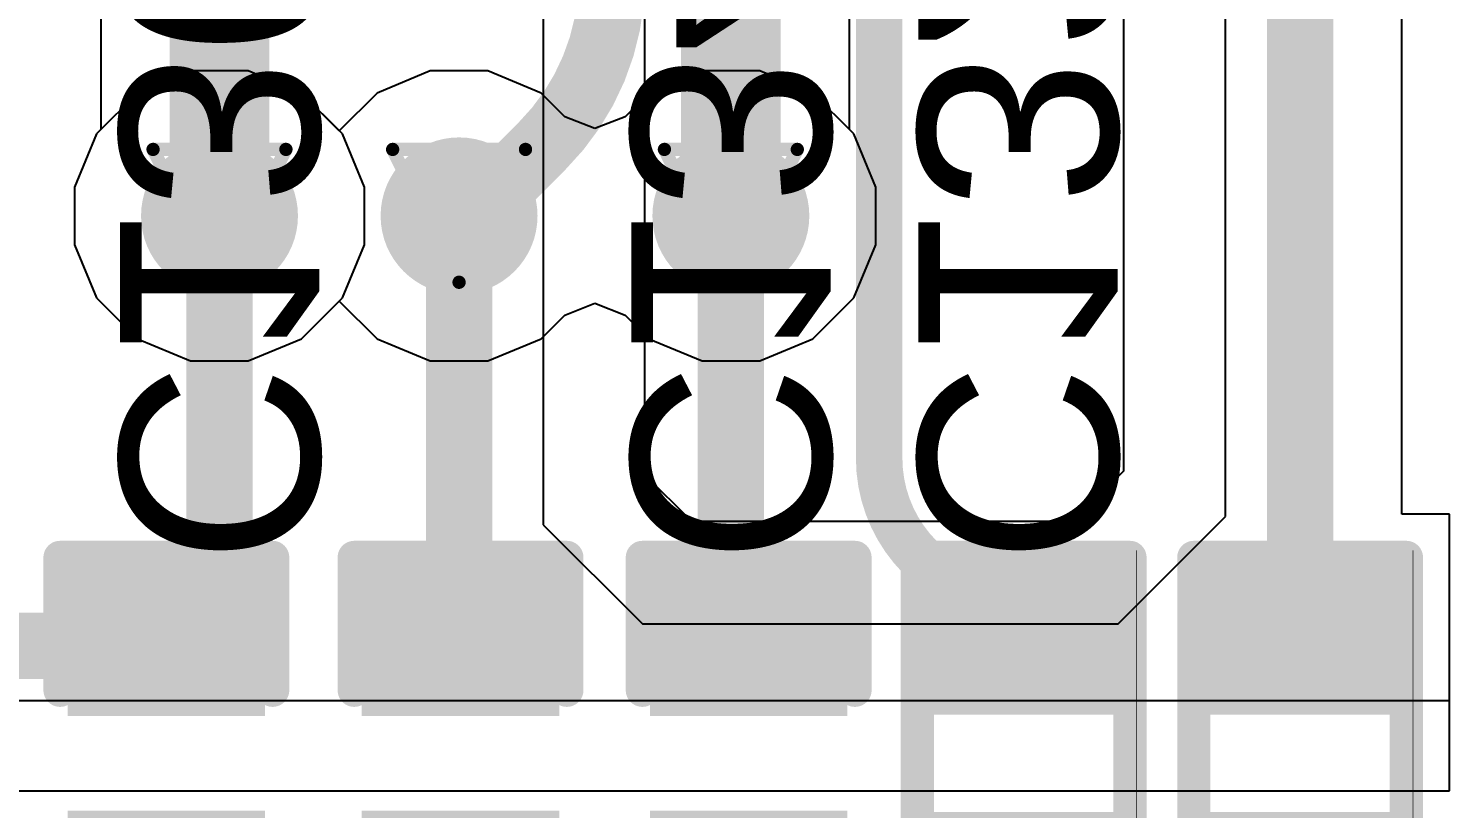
# Model space of a CAD drawing. Header units: inches. Extents: x 0 to 12.2, y 0 to 7.
# Drawn here: x 2.8052 to 3.0191, y 1.2758 to 1.3932 of the extents above; entities that cross this region are included whole.
import ezdxf

# ---------------------------------------------------------------- set-up
doc = ezdxf.new("R2010")
doc.units = ezdxf.units.IN
doc.header["$MEASUREMENT"] = 0
for name, color, linetype in [('Bottom Layer', 5, 'Continuous'), ('Bottom Overlay', 54, 'Continuous'), ('Drill Drawing', 1, 'Continuous'), ('Layer 1', 16, 'Continuous'), ('Layer 2', 76, 'Continuous'), ('Top Layer', 1, 'Continuous'), ('Top Overlay', 2, 'Continuous'), ('Top Paste', 8, 'Continuous'), ('Top Solder', 216, 'Continuous'), ('Via Holes', 16, 'Continuous')]:
    doc.layers.add(name, color=color, linetype=linetype)
doc.styles.add('Arial', font='', dxfattribs={"height": 0.2})
doc.styles.get('Arial').set_extended_font_data('Arial')

# ---------------------------------------------------------------- blocks, each defined once
blk = doc.blocks.new('R___0402_73')
at = {"layer": 'Top Layer'}
for points in [[(-0.0275, -0.0125), (-0.0275, 0.0125), (-0.0095, 0.0125), (-0.0095, -0.0125)], [(0.0095, -0.0125), (0.0095, 0.0125), (0.0275, 0.0125), (0.0275, -0.0125)]]:
    blk.add_hatch(color=1, dxfattribs=at).paths.add_polyline_path(points)
at = {"layer": 'Top Paste'}
for points in [[(-0.0275, -0.0125), (-0.0275, 0.0125), (-0.0095, 0.0125), (-0.0095, -0.0125)], [(0.0095, -0.0125), (0.0095, 0.0125), (0.0275, 0.0125), (0.0275, -0.0125)]]:
    blk.add_hatch(color=8, dxfattribs=at).paths.add_polyline_path(points)
at = {"layer": 'Top Solder'}
for points in [[(-0.02967, -0.01467), (-0.02967, 0.01467), (-0.00733, 0.01467), (-0.00733, -0.01467)], [(0.00733, -0.01467), (0.00733, 0.01467), (0.02967, 0.01467), (0.02967, -0.01467)]]:
    blk.add_hatch(color=216, dxfattribs=at).paths.add_polyline_path(points)
at = {"layer": 'Top Overlay'}
for points in [[(0.031, 0.016, 0.005, 0.005, 0), (-0.031, 0.016, 0.005, 0.005, 0)], [(-0.031, 0.016, 0.005, 0.005, 0), (-0.031, -0.016, 0.005, 0.005, 0)], [(0.031, 0.016, 0.005, 0.005, 0), (0.031, -0.016, 0.005, 0.005, 0)], [(-0.031, -0.016, 0.005, 0.005, 0), (0.031, -0.016, 0.005, 0.005, 0)], [(-0.032, -0.017, 0.000127, 0.000127, 0), (0.032, -0.017, 0.000127, 0.000127, 0)]]:
    blk.add_lwpolyline(points, format="xyseb", dxfattribs=at)
for points in [[(-0.03225, 0.016, 0.0025, 0.0025, 1), (-0.02975, 0.016, 0.0025, 0.0025, 1)], [(-0.03225, 0.016, 0.0025, 0.0025, 1), (-0.02975, 0.016, 0.0025, 0.0025, 1)], [(0.02975, 0.016, 0.0025, 0.0025, 1), (0.03225, 0.016, 0.0025, 0.0025, 1)], [(0.02975, 0.016, 0.0025, 0.0025, 1), (0.03225, 0.016, 0.0025, 0.0025, 1)], [(-0.03225, -0.016, 0.0025, 0.0025, 1), (-0.02975, -0.016, 0.0025, 0.0025, 1)], [(-0.03225, -0.016, 0.0025, 0.0025, 1), (-0.02975, -0.016, 0.0025, 0.0025, 1)], [(0.02975, -0.016, 0.0025, 0.0025, 1), (0.03225, -0.016, 0.0025, 0.0025, 1)], [(0.02975, -0.016, 0.0025, 0.0025, 1), (0.03225, -0.016, 0.0025, 0.0025, 1)], [(-0.03203, -0.017, 0.0000635, 0.0000635, 1), (-0.03197, -0.017, 0.0000635, 0.0000635, 1)], [(0.03197, -0.017, 0.0000635, 0.0000635, 1), (0.03203, -0.017, 0.0000635, 0.0000635, 1)]]:
    blk.add_lwpolyline(points, format="xyseb", close=True, dxfattribs=at)
blk = doc.blocks.new('R___0402_74')
at = {"layer": 'Top Layer'}
for points in [[(-0.0275, -0.0125), (-0.0275, 0.0125), (-0.0095, 0.0125), (-0.0095, -0.0125)], [(0.0095, -0.0125), (0.0095, 0.0125), (0.0275, 0.0125), (0.0275, -0.0125)]]:
    blk.add_hatch(color=1, dxfattribs=at).paths.add_polyline_path(points)
at = {"layer": 'Top Paste'}
for points in [[(-0.0275, -0.0125), (-0.0275, 0.0125), (-0.0095, 0.0125), (-0.0095, -0.0125)], [(0.0095, -0.0125), (0.0095, 0.0125), (0.0275, 0.0125), (0.0275, -0.0125)]]:
    blk.add_hatch(color=8, dxfattribs=at).paths.add_polyline_path(points)
at = {"layer": 'Top Solder'}
for points in [[(-0.02967, -0.01467), (-0.02967, 0.01467), (-0.00733, 0.01467), (-0.00733, -0.01467)], [(0.00733, -0.01467), (0.00733, 0.01467), (0.02967, 0.01467), (0.02967, -0.01467)]]:
    blk.add_hatch(color=216, dxfattribs=at).paths.add_polyline_path(points)
at = {"layer": 'Top Overlay'}
for points in [[(-0.031, 0.016, 0.005, 0.005, 0), (0.031, 0.016, 0.005, 0.005, 0)], [(-0.031, 0.016, 0.005, 0.005, 0), (-0.031, -0.016, 0.005, 0.005, 0)], [(0.031, 0.016, 0.005, 0.005, 0), (0.031, -0.016, 0.005, 0.005, 0)], [(0.031, -0.016, 0.005, 0.005, 0), (-0.031, -0.016, 0.005, 0.005, 0)], [(-0.032, -0.017, 0.000127, 0.000127, 0), (0.032, -0.017, 0.000127, 0.000127, 0)]]:
    blk.add_lwpolyline(points, format="xyseb", dxfattribs=at)
for points in [[(-0.03225, 0.016, 0.0025, 0.0025, 1), (-0.02975, 0.016, 0.0025, 0.0025, 1)], [(-0.03225, 0.016, 0.0025, 0.0025, 1), (-0.02975, 0.016, 0.0025, 0.0025, 1)], [(0.02975, 0.016, 0.0025, 0.0025, 1), (0.03225, 0.016, 0.0025, 0.0025, 1)], [(0.02975, 0.016, 0.0025, 0.0025, 1), (0.03225, 0.016, 0.0025, 0.0025, 1)], [(-0.03225, -0.016, 0.0025, 0.0025, 1), (-0.02975, -0.016, 0.0025, 0.0025, 1)], [(-0.03225, -0.016, 0.0025, 0.0025, 1), (-0.02975, -0.016, 0.0025, 0.0025, 1)], [(0.02975, -0.016, 0.0025, 0.0025, 1), (0.03225, -0.016, 0.0025, 0.0025, 1)], [(0.02975, -0.016, 0.0025, 0.0025, 1), (0.03225, -0.016, 0.0025, 0.0025, 1)], [(-0.03203, -0.017, 0.0000635, 0.0000635, 1), (-0.03197, -0.017, 0.0000635, 0.0000635, 1)], [(0.03197, -0.017, 0.0000635, 0.0000635, 1), (0.03203, -0.017, 0.0000635, 0.0000635, 1)]]:
    blk.add_lwpolyline(points, format="xyseb", close=True, dxfattribs=at)
blk = doc.blocks.new('C___0402_220')
at = {"layer": 'Top Layer'}
for points in [[(-0.0275, -0.0125), (-0.0275, 0.0125), (-0.0095, 0.0125), (-0.0095, -0.0125)], [(0.0095, -0.0125), (0.0095, 0.0125), (0.0275, 0.0125), (0.0275, -0.0125)]]:
    blk.add_hatch(color=1, dxfattribs=at).paths.add_polyline_path(points)
at = {"layer": 'Top Paste'}
for points in [[(-0.0275, -0.0125), (-0.0275, 0.0125), (-0.0095, 0.0125), (-0.0095, -0.0125)], [(0.0095, -0.0125), (0.0095, 0.0125), (0.0275, 0.0125), (0.0275, -0.0125)]]:
    blk.add_hatch(color=8, dxfattribs=at).paths.add_polyline_path(points)
at = {"layer": 'Top Solder'}
for points in [[(-0.02986, -0.01486), (-0.02986, 0.01486), (-0.00714, 0.01486), (-0.00714, -0.01486)], [(0.00714, -0.01486), (0.00714, 0.01486), (0.02986, 0.01486), (0.02986, -0.01486)]]:
    blk.add_hatch(color=216, dxfattribs=at).paths.add_polyline_path(points)
at = {"layer": 'Top Overlay'}
for points in [[(-0.031, 0.016, 0.005, 0.005, 0), (-0.011, 0.016, 0.005, 0.005, 0)], [(-0.031, 0.016, 0.005, 0.005, 0), (-0.031, -0.016, 0.005, 0.005, 0)], [(0.011, 0.016, 0.005, 0.005, 0), (0.031, 0.016, 0.005, 0.005, 0)], [(0.031, 0.016, 0.005, 0.005, 0), (0.031, -0.016, 0.005, 0.005, 0)], [(-0.031, -0.016, 0.005, 0.005, 0), (-0.011, -0.016, 0.005, 0.005, 0)], [(0.011, -0.016, 0.005, 0.005, 0), (0.031, -0.016, 0.005, 0.005, 0)]]:
    blk.add_lwpolyline(points, format="xyseb", dxfattribs=at)
for points in [[(-0.03225, 0.016, 0.0025, 0.0025, 1), (-0.02975, 0.016, 0.0025, 0.0025, 1)], [(-0.03225, 0.016, 0.0025, 0.0025, 1), (-0.02975, 0.016, 0.0025, 0.0025, 1)], [(-0.01225, 0.016, 0.0025, 0.0025, 1), (-0.00975, 0.016, 0.0025, 0.0025, 1)], [(0.00975, 0.016, 0.0025, 0.0025, 1), (0.01225, 0.016, 0.0025, 0.0025, 1)], [(0.02975, 0.016, 0.0025, 0.0025, 1), (0.03225, 0.016, 0.0025, 0.0025, 1)], [(0.02975, 0.016, 0.0025, 0.0025, 1), (0.03225, 0.016, 0.0025, 0.0025, 1)], [(-0.03225, -0.016, 0.0025, 0.0025, 1), (-0.02975, -0.016, 0.0025, 0.0025, 1)], [(-0.03225, -0.016, 0.0025, 0.0025, 1), (-0.02975, -0.016, 0.0025, 0.0025, 1)], [(-0.01225, -0.016, 0.0025, 0.0025, 1), (-0.00975, -0.016, 0.0025, 0.0025, 1)], [(0.00975, -0.016, 0.0025, 0.0025, 1), (0.01225, -0.016, 0.0025, 0.0025, 1)], [(0.02975, -0.016, 0.0025, 0.0025, 1), (0.03225, -0.016, 0.0025, 0.0025, 1)], [(0.02975, -0.016, 0.0025, 0.0025, 1), (0.03225, -0.016, 0.0025, 0.0025, 1)]]:
    blk.add_lwpolyline(points, format="xyseb", close=True, dxfattribs=at)
blk = doc.blocks.new('C___0402_223')
at = {"layer": 'Top Layer'}
for points in [[(-0.0275, -0.0125), (-0.0275, 0.0125), (-0.0095, 0.0125), (-0.0095, -0.0125)], [(0.0095, -0.0125), (0.0095, 0.0125), (0.0275, 0.0125), (0.0275, -0.0125)]]:
    blk.add_hatch(color=1, dxfattribs=at).paths.add_polyline_path(points)
at = {"layer": 'Top Paste'}
for points in [[(-0.0275, -0.0125), (-0.0275, 0.0125), (-0.0095, 0.0125), (-0.0095, -0.0125)], [(0.0095, -0.0125), (0.0095, 0.0125), (0.0275, 0.0125), (0.0275, -0.0125)]]:
    blk.add_hatch(color=8, dxfattribs=at).paths.add_polyline_path(points)
at = {"layer": 'Top Solder'}
for points in [[(-0.02986, -0.01486), (-0.02986, 0.01486), (-0.00714, 0.01486), (-0.00714, -0.01486)], [(0.00714, -0.01486), (0.00714, 0.01486), (0.02986, 0.01486), (0.02986, -0.01486)]]:
    blk.add_hatch(color=216, dxfattribs=at).paths.add_polyline_path(points)
at = {"layer": 'Top Overlay'}
for points in [[(-0.031, 0.016, 0.005, 0.005, 0), (-0.031, -0.016, 0.005, 0.005, 0)], [(-0.031, 0.016, 0.005, 0.005, 0), (-0.011, 0.016, 0.005, 0.005, 0)], [(0.031, 0.016, 0.005, 0.005, 0), (0.011, 0.016, 0.005, 0.005, 0)], [(0.031, 0.016, 0.005, 0.005, 0), (0.031, -0.016, 0.005, 0.005, 0)], [(-0.011, -0.016, 0.005, 0.005, 0), (-0.031, -0.016, 0.005, 0.005, 0)], [(0.031, -0.016, 0.005, 0.005, 0), (0.011, -0.016, 0.005, 0.005, 0)]]:
    blk.add_lwpolyline(points, format="xyseb", dxfattribs=at)
for points in [[(-0.03225, 0.016, 0.0025, 0.0025, 1), (-0.02975, 0.016, 0.0025, 0.0025, 1)], [(-0.03225, 0.016, 0.0025, 0.0025, 1), (-0.02975, 0.016, 0.0025, 0.0025, 1)], [(-0.01225, 0.016, 0.0025, 0.0025, 1), (-0.00975, 0.016, 0.0025, 0.0025, 1)], [(0.00975, 0.016, 0.0025, 0.0025, 1), (0.01225, 0.016, 0.0025, 0.0025, 1)], [(0.02975, 0.016, 0.0025, 0.0025, 1), (0.03225, 0.016, 0.0025, 0.0025, 1)], [(0.02975, 0.016, 0.0025, 0.0025, 1), (0.03225, 0.016, 0.0025, 0.0025, 1)], [(-0.03225, -0.016, 0.0025, 0.0025, 1), (-0.02975, -0.016, 0.0025, 0.0025, 1)], [(-0.03225, -0.016, 0.0025, 0.0025, 1), (-0.02975, -0.016, 0.0025, 0.0025, 1)], [(-0.01225, -0.016, 0.0025, 0.0025, 1), (-0.00975, -0.016, 0.0025, 0.0025, 1)], [(0.00975, -0.016, 0.0025, 0.0025, 1), (0.01225, -0.016, 0.0025, 0.0025, 1)], [(0.02975, -0.016, 0.0025, 0.0025, 1), (0.03225, -0.016, 0.0025, 0.0025, 1)], [(0.02975, -0.016, 0.0025, 0.0025, 1), (0.03225, -0.016, 0.0025, 0.0025, 1)]]:
    blk.add_lwpolyline(points, format="xyseb", close=True, dxfattribs=at)
blk = doc.blocks.new('C___0402_242')
at = {"layer": 'Top Layer'}
for points in [[(-0.0275, -0.0125), (-0.0275, 0.0125), (-0.0095, 0.0125), (-0.0095, -0.0125)], [(0.0095, -0.0125), (0.0095, 0.0125), (0.0275, 0.0125), (0.0275, -0.0125)]]:
    blk.add_hatch(color=1, dxfattribs=at).paths.add_polyline_path(points)
at = {"layer": 'Top Paste'}
for points in [[(-0.0275, -0.0125), (-0.0275, 0.0125), (-0.0095, 0.0125), (-0.0095, -0.0125)], [(0.0095, -0.0125), (0.0095, 0.0125), (0.0275, 0.0125), (0.0275, -0.0125)]]:
    blk.add_hatch(color=8, dxfattribs=at).paths.add_polyline_path(points)
at = {"layer": 'Top Solder'}
for points in [[(-0.02986, -0.01486), (-0.02986, 0.01486), (-0.00714, 0.01486), (-0.00714, -0.01486)], [(0.00714, -0.01486), (0.00714, 0.01486), (0.02986, 0.01486), (0.02986, -0.01486)]]:
    blk.add_hatch(color=216, dxfattribs=at).paths.add_polyline_path(points)
at = {"layer": 'Top Overlay'}
for points in [[(-0.031, 0.016, 0.005, 0.005, 0), (-0.031, -0.016, 0.005, 0.005, 0)], [(-0.031, 0.016, 0.005, 0.005, 0), (-0.011, 0.016, 0.005, 0.005, 0)], [(0.011, 0.016, 0.005, 0.005, 0), (0.031, 0.016, 0.005, 0.005, 0)], [(0.031, 0.016, 0.005, 0.005, 0), (0.031, -0.016, 0.005, 0.005, 0)], [(-0.031, -0.016, 0.005, 0.005, 0), (-0.011, -0.016, 0.005, 0.005, 0)], [(0.031, -0.016, 0.005, 0.005, 0), (0.011, -0.016, 0.005, 0.005, 0)]]:
    blk.add_lwpolyline(points, format="xyseb", dxfattribs=at)
for points in [[(-0.03225, 0.016, 0.0025, 0.0025, 1), (-0.02975, 0.016, 0.0025, 0.0025, 1)], [(-0.03225, 0.016, 0.0025, 0.0025, 1), (-0.02975, 0.016, 0.0025, 0.0025, 1)], [(-0.01225, 0.016, 0.0025, 0.0025, 1), (-0.00975, 0.016, 0.0025, 0.0025, 1)], [(0.00975, 0.016, 0.0025, 0.0025, 1), (0.01225, 0.016, 0.0025, 0.0025, 1)], [(0.02975, 0.016, 0.0025, 0.0025, 1), (0.03225, 0.016, 0.0025, 0.0025, 1)], [(0.02975, 0.016, 0.0025, 0.0025, 1), (0.03225, 0.016, 0.0025, 0.0025, 1)], [(-0.03225, -0.016, 0.0025, 0.0025, 1), (-0.02975, -0.016, 0.0025, 0.0025, 1)], [(-0.03225, -0.016, 0.0025, 0.0025, 1), (-0.02975, -0.016, 0.0025, 0.0025, 1)], [(-0.01225, -0.016, 0.0025, 0.0025, 1), (-0.00975, -0.016, 0.0025, 0.0025, 1)], [(0.00975, -0.016, 0.0025, 0.0025, 1), (0.01225, -0.016, 0.0025, 0.0025, 1)], [(0.02975, -0.016, 0.0025, 0.0025, 1), (0.03225, -0.016, 0.0025, 0.0025, 1)], [(0.02975, -0.016, 0.0025, 0.0025, 1), (0.03225, -0.016, 0.0025, 0.0025, 1)]]:
    blk.add_lwpolyline(points, format="xyseb", close=True, dxfattribs=at)

msp = doc.modelspace()

# ---------------------------------------------------------------- hatches: boundary and pattern name
at = {"layer": 'Bottom Layer'}
h = msp.add_hatch(color=5, dxfattribs=at)
edge = h.paths.add_edge_path()
edge.add_arc((2.83394, 1.365), 0.01181, 0, 360)
h = msp.add_hatch(color=5, dxfattribs=at)
edge = h.paths.add_edge_path()
edge.add_arc((2.87, 1.365), 0.01181, 0, 360)
h = msp.add_hatch(color=5, dxfattribs=at)
edge = h.paths.add_edge_path()
edge.add_arc((2.91091, 1.365), 0.01181, 0, 360)
at = {"layer": 'Layer 1'}
h = msp.add_hatch(color=16, dxfattribs=at)
edge = h.paths.add_edge_path()
edge.add_arc((2.83394, 1.365), 0.01181, 0, 360)
h = msp.add_hatch(color=16, dxfattribs=at)
edge = h.paths.add_edge_path()
edge.add_arc((2.87, 1.365), 0.01181, 0, 360)
h = msp.add_hatch(color=16, dxfattribs=at)
edge = h.paths.add_edge_path()
edge.add_arc((2.91091, 1.365), 0.01181, 0, 360)
at = {"layer": 'Layer 2'}
h = msp.add_hatch(color=76, dxfattribs=at)
edge = h.paths.add_edge_path()
edge.add_arc((2.83394, 1.365), 0.01181, 0, 360)
h = msp.add_hatch(color=76, dxfattribs=at)
edge = h.paths.add_edge_path()
edge.add_arc((2.87, 1.365), 0.01181, 0, 360)
h = msp.add_hatch(color=76, dxfattribs=at)
edge = h.paths.add_edge_path()
edge.add_arc((2.91091, 1.365), 0.01181, 0, 360)
at = {"layer": 'Top Layer'}
h = msp.add_hatch(color=1, dxfattribs=at)
edge = h.paths.add_edge_path()
edge.add_arc((2.83394, 1.365), 0.01181, 0, 360)
h = msp.add_hatch(color=1, dxfattribs=at)
edge = h.paths.add_edge_path()
edge.add_arc((2.87, 1.365), 0.01181, 0, 360)
h = msp.add_hatch(color=1, dxfattribs=at)
edge = h.paths.add_edge_path()
edge.add_arc((2.91091, 1.365), 0.01181, 0, 360)
msp.add_hatch(color=1, dxfattribs=at).paths.add_polyline_path([(2.81344, 1.29208), (2.84027, 1.29208), (2.84027, 1.31008), (2.81344, 1.31008)])
at = {"layer": 'Via Holes'}
h = msp.add_hatch(color=7, dxfattribs=at)
edge = h.paths.add_edge_path()
edge.add_arc((2.83394, 1.365), 0.00591, 0, 360)
h = msp.add_hatch(color=7, dxfattribs=at)
edge = h.paths.add_edge_path()
edge.add_arc((2.87, 1.365), 0.00591, 0, 360)
h = msp.add_hatch(color=7, dxfattribs=at)
edge = h.paths.add_edge_path()
edge.add_arc((2.91091, 1.365), 0.00591, 0, 360)

# ---------------------------------------------------------------- linework, layer by layer
at = {"layer": 'Bottom Layer'}
for p, q in [((2.8161, 1.42772), (2.8161, 1.378)), ((2.92876, 1.378), (2.92876, 1.42105)), ((2.8161, 1.378), (2.81545, 1.37735)), ((2.92941, 1.37735), (2.92876, 1.378)), ((2.81545, 1.37735), (2.81213, 1.36934)), ((2.93273, 1.36934), (2.92941, 1.37735)), ((2.81213, 1.36934), (2.81213, 1.36066)), ((2.93273, 1.36066), (2.93273, 1.36934)), ((2.81213, 1.36066), (2.81545, 1.35265)), ((2.92941, 1.35265), (2.93273, 1.36066)), ((2.81545, 1.35265), (2.82159, 1.34651)), ((2.8463, 1.34651), (2.85197, 1.35218)), ((2.85197, 1.35218), (2.85765, 1.34651)), ((2.92327, 1.34651), (2.92941, 1.35265)), ((2.88235, 1.34651), (2.88591, 1.35007)), ((2.88591, 1.35007), (2.89046, 1.35187)), ((2.89046, 1.35187), (2.895, 1.35007)), ((2.895, 1.35007), (2.89856, 1.34651)), ((2.82159, 1.34651), (2.8296, 1.34319)), ((2.83828, 1.34319), (2.8463, 1.34651)), ((2.85765, 1.34651), (2.86566, 1.34319)), ((2.87434, 1.34319), (2.88235, 1.34651)), ((2.89856, 1.34651), (2.90658, 1.34319)), ((2.91525, 1.34319), (2.92327, 1.34651)), ((2.8296, 1.34319), (2.83828, 1.34319)), ((2.86566, 1.34319), (2.87434, 1.34319)), ((2.90658, 1.34319), (2.91525, 1.34319))]:
    msp.add_line(p, q, dxfattribs=at)
for points in [[(2.83394, 1.365, 0.015, 0.015, 0), (2.83394, 1.44672, 0.015, 0.015, 0)], [(2.91091, 1.365, 0.015, 0.015, 0), (2.91091, 1.44496, 0.015, 0.015, 0)]]:
    msp.add_lwpolyline(points, format="xyseb", dxfattribs=at)
for points in [[(2.83019, 1.365, 0.0075, 0.0075, 1), (2.83769, 1.365, 0.0075, 0.0075, 1)], [(2.90716, 1.365, 0.0075, 0.0075, 1), (2.91466, 1.365, 0.0075, 0.0075, 1)]]:
    msp.add_lwpolyline(points, format="xyseb", close=True, dxfattribs=at)
at = {"layer": 'Drill Drawing'}
for points in [[(2.82394, 1.375, 0.002, 0.002, 0), (2.84394, 1.375, 0.002, 0.002, 0)], [(2.82394, 1.375, 0.002, 0.002, 0), (2.83394, 1.355, 0.002, 0.002, 0)], [(2.83394, 1.355, 0.002, 0.002, 0), (2.84394, 1.375, 0.002, 0.002, 0)], [(2.86, 1.375, 0.002, 0.002, 0), (2.88, 1.375, 0.002, 0.002, 0)], [(2.86, 1.375, 0.002, 0.002, 0), (2.87, 1.355, 0.002, 0.002, 0)], [(2.87, 1.355, 0.002, 0.002, 0), (2.88, 1.375, 0.002, 0.002, 0)], [(2.90091, 1.375, 0.002, 0.002, 0), (2.92091, 1.375, 0.002, 0.002, 0)], [(2.90091, 1.375, 0.002, 0.002, 0), (2.91091, 1.355, 0.002, 0.002, 0)], [(2.91091, 1.355, 0.002, 0.002, 0), (2.92091, 1.375, 0.002, 0.002, 0)]]:
    msp.add_lwpolyline(points, format="xyseb", dxfattribs=at)
for points in [[(2.82344, 1.375, 0.001, 0.001, 1), (2.82444, 1.375, 0.001, 0.001, 1)], [(2.82344, 1.375, 0.001, 0.001, 1), (2.82444, 1.375, 0.001, 0.001, 1)], [(2.84344, 1.375, 0.001, 0.001, 1), (2.84444, 1.375, 0.001, 0.001, 1)], [(2.84344, 1.375, 0.001, 0.001, 1), (2.84444, 1.375, 0.001, 0.001, 1)], [(2.8595, 1.375, 0.001, 0.001, 1), (2.8605, 1.375, 0.001, 0.001, 1)], [(2.8595, 1.375, 0.001, 0.001, 1), (2.8605, 1.375, 0.001, 0.001, 1)], [(2.8795, 1.375, 0.001, 0.001, 1), (2.8805, 1.375, 0.001, 0.001, 1)], [(2.8795, 1.375, 0.001, 0.001, 1), (2.8805, 1.375, 0.001, 0.001, 1)], [(2.90041, 1.375, 0.001, 0.001, 1), (2.90141, 1.375, 0.001, 0.001, 1)], [(2.90041, 1.375, 0.001, 0.001, 1), (2.90141, 1.375, 0.001, 0.001, 1)], [(2.92041, 1.375, 0.001, 0.001, 1), (2.92141, 1.375, 0.001, 0.001, 1)], [(2.92041, 1.375, 0.001, 0.001, 1), (2.92141, 1.375, 0.001, 0.001, 1)], [(2.83344, 1.355, 0.001, 0.001, 1), (2.83444, 1.355, 0.001, 0.001, 1)], [(2.83344, 1.355, 0.001, 0.001, 1), (2.83444, 1.355, 0.001, 0.001, 1)], [(2.8695, 1.355, 0.001, 0.001, 1), (2.8705, 1.355, 0.001, 0.001, 1)], [(2.8695, 1.355, 0.001, 0.001, 1), (2.8705, 1.355, 0.001, 0.001, 1)], [(2.91041, 1.355, 0.001, 0.001, 1), (2.91141, 1.355, 0.001, 0.001, 1)], [(2.91041, 1.355, 0.001, 0.001, 1), (2.91141, 1.355, 0.001, 0.001, 1)]]:
    msp.add_lwpolyline(points, format="xyseb", close=True, dxfattribs=at)
at = {"layer": 'Layer 1'}
for p, q in [((2.8296, 1.38681), (2.82159, 1.38349)), ((2.83828, 1.38681), (2.8296, 1.38681)), ((2.8463, 1.38349), (2.83828, 1.38681)), ((2.86566, 1.38681), (2.85765, 1.38349)), ((2.87434, 1.38681), (2.86566, 1.38681)), ((2.88235, 1.38349), (2.87434, 1.38681)), ((2.90658, 1.38681), (2.89856, 1.38349)), ((2.91525, 1.38681), (2.90658, 1.38681)), ((2.92327, 1.38349), (2.91525, 1.38681)), ((2.82159, 1.38349), (2.81545, 1.37735)), ((2.85197, 1.37782), (2.8463, 1.38349)), ((2.85765, 1.38349), (2.85197, 1.37782)), ((2.88591, 1.37993), (2.88235, 1.38349)), ((2.89856, 1.38349), (2.895, 1.37993)), ((2.92941, 1.37735), (2.92327, 1.38349)), ((2.89046, 1.37813), (2.88591, 1.37993)), ((2.895, 1.37993), (2.89046, 1.37813)), ((2.81545, 1.37735), (2.81213, 1.36934)), ((2.93273, 1.36934), (2.92941, 1.37735)), ((2.81213, 1.36934), (2.81213, 1.36066)), ((2.93273, 1.36066), (2.93273, 1.36934)), ((2.81213, 1.36066), (2.81545, 1.35265)), ((2.92941, 1.35265), (2.93273, 1.36066)), ((2.81545, 1.35265), (2.82159, 1.34651)), ((2.8463, 1.34651), (2.85197, 1.35218)), ((2.85197, 1.35218), (2.85765, 1.34651)), ((2.92327, 1.34651), (2.92941, 1.35265)), ((2.88235, 1.34651), (2.88591, 1.35007)), ((2.88591, 1.35007), (2.89046, 1.35187)), ((2.89046, 1.35187), (2.895, 1.35007)), ((2.895, 1.35007), (2.89856, 1.34651)), ((2.82159, 1.34651), (2.8296, 1.34319)), ((2.83828, 1.34319), (2.8463, 1.34651)), ((2.85765, 1.34651), (2.86566, 1.34319)), ((2.87434, 1.34319), (2.88235, 1.34651)), ((2.89856, 1.34651), (2.90658, 1.34319)), ((2.91525, 1.34319), (2.92327, 1.34651)), ((2.8296, 1.34319), (2.83828, 1.34319)), ((2.86566, 1.34319), (2.87434, 1.34319)), ((2.90658, 1.34319), (2.91525, 1.34319))]:
    msp.add_line(p, q, dxfattribs=at)
at = {"layer": 'Layer 2'}
for p, q in [((2.89798, 1.32602), (2.89798, 1.48985)), ((2.88268, 1.48489), (2.88268, 1.31848)), ((2.97003, 1.46626), (2.97003, 1.32654)), ((2.98536, 1.31973), (2.98536, 1.45991)), ((2.8296, 1.38681), (2.82159, 1.38349)), ((2.83828, 1.38681), (2.8296, 1.38681)), ((2.8463, 1.38349), (2.83828, 1.38681)), ((2.82159, 1.38349), (2.81545, 1.37735)), ((2.85243, 1.37735), (2.8463, 1.38349)), ((2.81545, 1.37735), (2.81213, 1.36934)), ((2.85575, 1.36934), (2.85243, 1.37735)), ((2.81213, 1.36934), (2.81213, 1.36066)), ((2.85575, 1.36066), (2.85575, 1.36934)), ((2.81213, 1.36066), (2.81545, 1.35265)), ((2.85243, 1.35265), (2.85575, 1.36066)), ((2.81545, 1.35265), (2.82159, 1.34651)), ((2.8463, 1.34651), (2.85243, 1.35265)), ((2.82159, 1.34651), (2.8296, 1.34319)), ((2.83828, 1.34319), (2.8463, 1.34651)), ((2.8296, 1.34319), (2.83828, 1.34319)), ((2.97003, 1.32654), (2.96247, 1.31897)), ((2.90503, 1.31897), (2.89798, 1.32602)), ((2.88268, 1.31848), (2.89759, 1.30358)), ((2.96247, 1.31897), (2.90503, 1.31897)), ((2.96921, 1.30358), (2.98536, 1.31973)), ((2.89759, 1.30358), (2.96921, 1.30358))]:
    msp.add_line(p, q, dxfattribs=at)
at = {"layer": 'Top Layer'}
for p, q in [((3.01188, 1.32008), (3.01188, 1.41566)), ((3.01909, 1.32008), (3.01188, 1.32008)), ((3.01909, 1.27846), (3.01909, 1.32008)), ((3.01909, 1.292), (2.60764, 1.292)), ((3.01909, 1.27846), (3.01909, 1.292)), ((2.60764, 1.27846), (3.01909, 1.27846)), ((2.60764, 1.27846), (3.01909, 1.27846))]:
    msp.add_line(p, q, dxfattribs=at)
for points in [[(2.83394, 1.365, 0.01, 0.01, 0), (2.83394, 1.43373, 0.01, 0.01, 0)], [(2.91268, 1.365, 0.01, 0.01, 0), (2.91268, 1.43373, 0.01, 0.01, 0)], [(2.93323, 1.32851, 0.007, 0.007, 0), (2.93323, 1.43287, 0.007, 0.007, 0)], [(2.99659, 1.30108, 0.01, 0.01, 0), (2.99659, 1.41566, 0.01, 0.01, 0)], [(2.893, 1.40089, 0.01, 0.01, -0.198912), (2.88249, 1.37551, 0.01, 0.01, 0)], [(2.87198, 1.365, 0.01, 0.01, 0), (2.88249, 1.37551, 0.01, 0.01, 0)], [(2.83394, 1.29958, 0.01, 0.01, 0), (2.83394, 1.365, 0.01, 0.01, 0)], [(2.87, 1.365, 0.01, 0.01, 0), (2.87198, 1.365, 0.01, 0.01, 0)], [(2.87, 1.3013, 0.01, 0.01, 0), (2.87, 1.365, 0.01, 0.01, 0)], [(2.91091, 1.30285, 0.01, 0.01, 0), (2.91091, 1.365, 0.01, 0.01, 0)], [(2.93941, 1.31358, 0.007, 0.007, -0.198914), (2.93323, 1.32851, 0.007, 0.007, 0)], [(2.93941, 1.31358, 0.007, 0.007, 0), (2.94598, 1.30701, 0.007, 0.007, 0)], [(2.94598, 1.30658, 0.007, 0.007, 0), (2.94598, 1.30701, 0.007, 0.007, 0)], [(2.94598, 1.30658, 0.007, 0.007, 0), (2.95148, 1.30108, 0.007, 0.007, 0)], [(2.91091, 1.30285, 0.01, 0.01, 0), (2.91268, 1.30108, 0.01, 0.01, 0)], [(2.76267, 1.30027, 0.01, 0.01, 0), (2.81825, 1.30027, 0.01, 0.01, 0)], [(2.87, 1.3013, 0.01, 0.01, 0), (2.87022, 1.30108, 0.01, 0.01, 0)], [(2.95148, 1.30108, 0.007, 0.007, 0), (2.95498, 1.30108, 0.007, 0.007, 0)]]:
    msp.add_lwpolyline(points, format="xyseb", dxfattribs=at)
for points in [[(2.87999, 1.37551, 0.005, 0.005, 1), (2.88499, 1.37551, 0.005, 0.005, 1)], [(2.87999, 1.37551, 0.005, 0.005, 1), (2.88499, 1.37551, 0.005, 0.005, 1)], [(2.83144, 1.365, 0.005, 0.005, 1), (2.83644, 1.365, 0.005, 0.005, 1)], [(2.83144, 1.365, 0.005, 0.005, 1), (2.83644, 1.365, 0.005, 0.005, 1)], [(2.8675, 1.365, 0.005, 0.005, 1), (2.8725, 1.365, 0.005, 0.005, 1)], [(2.8675, 1.365, 0.005, 0.005, 1), (2.8725, 1.365, 0.005, 0.005, 1)], [(2.86948, 1.365, 0.005, 0.005, 1), (2.87448, 1.365, 0.005, 0.005, 1)], [(2.86948, 1.365, 0.005, 0.005, 1), (2.87448, 1.365, 0.005, 0.005, 1)], [(2.90841, 1.365, 0.005, 0.005, 1), (2.91341, 1.365, 0.005, 0.005, 1)], [(2.91018, 1.365, 0.005, 0.005, 1), (2.91518, 1.365, 0.005, 0.005, 1)], [(2.93148, 1.32851, 0.0035, 0.0035, 1), (2.93498, 1.32851, 0.0035, 0.0035, 1)], [(2.93148, 1.32851, 0.0035, 0.0035, 1), (2.93498, 1.32851, 0.0035, 0.0035, 1)], [(2.93766, 1.31358, 0.0035, 0.0035, 1), (2.94116, 1.31358, 0.0035, 0.0035, 1)], [(2.93766, 1.31358, 0.0035, 0.0035, 1), (2.94116, 1.31358, 0.0035, 0.0035, 1)], [(2.94423, 1.30701, 0.0035, 0.0035, 1), (2.94773, 1.30701, 0.0035, 0.0035, 1)], [(2.94423, 1.30701, 0.0035, 0.0035, 1), (2.94773, 1.30701, 0.0035, 0.0035, 1)], [(2.94423, 1.30658, 0.0035, 0.0035, 1), (2.94773, 1.30658, 0.0035, 0.0035, 1)], [(2.94423, 1.30658, 0.0035, 0.0035, 1), (2.94773, 1.30658, 0.0035, 0.0035, 1)], [(2.90841, 1.30285, 0.005, 0.005, 1), (2.91341, 1.30285, 0.005, 0.005, 1)], [(2.90841, 1.30285, 0.005, 0.005, 1), (2.91341, 1.30285, 0.005, 0.005, 1)], [(2.81575, 1.30027, 0.005, 0.005, 1), (2.82075, 1.30027, 0.005, 0.005, 1)], [(2.8675, 1.3013, 0.005, 0.005, 1), (2.8725, 1.3013, 0.005, 0.005, 1)], [(2.8675, 1.3013, 0.005, 0.005, 1), (2.8725, 1.3013, 0.005, 0.005, 1)], [(2.86772, 1.30108, 0.005, 0.005, 1), (2.87272, 1.30108, 0.005, 0.005, 1)], [(2.91018, 1.30108, 0.005, 0.005, 1), (2.91518, 1.30108, 0.005, 0.005, 1)], [(2.99409, 1.30108, 0.005, 0.005, 1), (2.99909, 1.30108, 0.005, 0.005, 1)], [(2.83144, 1.29958, 0.005, 0.005, 1), (2.83644, 1.29958, 0.005, 0.005, 1)], [(2.94973, 1.30108, 0.0035, 0.0035, 1), (2.95323, 1.30108, 0.0035, 0.0035, 1)], [(2.94973, 1.30108, 0.0035, 0.0035, 1), (2.95323, 1.30108, 0.0035, 0.0035, 1)], [(2.95323, 1.30108, 0.0035, 0.0035, 1), (2.95673, 1.30108, 0.0035, 0.0035, 1)]]:
    msp.add_lwpolyline(points, format="xyseb", close=True, dxfattribs=at)

# ---------------------------------------------------------------- block references
at = {"rotation": 90}
for name, p in [('C___0402_220', (2.82594, 1.28258)), ('C___0402_242', (2.87022, 1.28258)), ('C___0402_223', (2.91359, 1.28258)), ('R___0402_74', (2.95498, 1.28258)), ('R___0402_73', (2.99659, 1.28258))]:
    msp.add_blockref(name, p, dxfattribs=at)

# ---------------------------------------------------------------- texts
at = {"layer": 'Bottom Overlay', "style": 'Arial', "text_generation_flag": 2}
for s, p in [('C130', (2.81895, 1.31252)), ('C134', (2.89592, 1.31252)), ('C132', (2.93912, 1.31252))]:
    msp.add_text(s, height=0.03, rotation=270, dxfattribs=at).set_placement(p)

doc.saveas('drawing.dxf')
